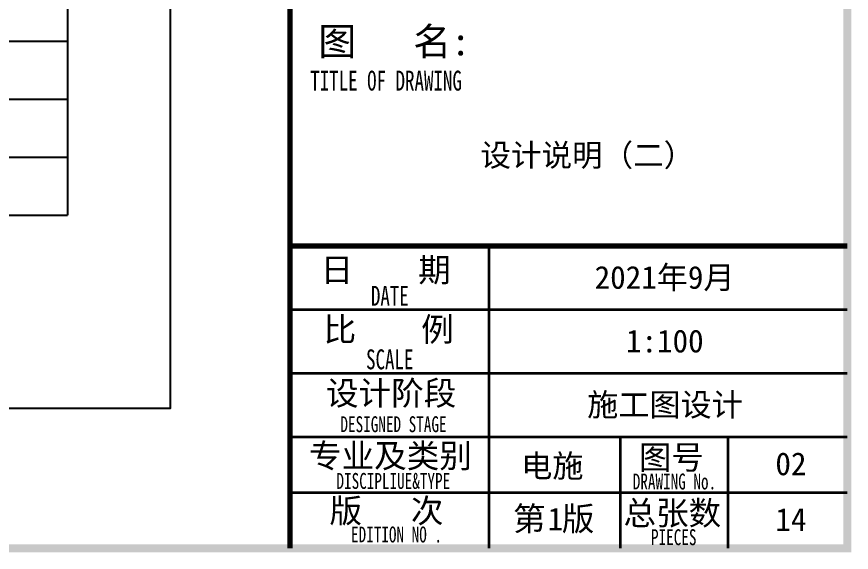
# Model space of a CAD drawing. Extents: x 3774419 to 4775970, y -926964 to 2266.
# Drawn here: x 4546936 to 4557419, y -628904 to -622172 of the extents above; entities that cross this region are included whole.
import ezdxf

# ---------------------------------------------------------------- set-up
doc = ezdxf.new("R2010")
doc.units = 0
doc.header["$LTSCALE"] = 1000
doc.header["$MEASUREMENT"] = 0
for name, color, linetype in [('!!电气', 1, 'CONTINUOUS'), ('TEL_TEXT', 7, 'CONTINUOUS'), ('图签文字', 4, 'CONTINUOUS')]:
    doc.layers.add(name, color=color, linetype=linetype)
for name, color, linetype, lineweight in [('可改文字', 6, 'CONTINUOUS', 18), ('图框', 147, 'CONTINUOUS', 20), ('图签', 147, 'CONTINUOUS', 18)]:
    doc.layers.add(name, color=color, linetype=linetype, lineweight=lineweight)
doc.styles.add('宋体', font='', dxfattribs={"height": 4})
doc.styles.add('建筑图签-1', font='simhei.ttf', dxfattribs={"width": 0.7})
doc.styles.get('宋体').set_extended_font_data('SimSun')

# ---------------------------------------------------------------- blocks, each defined once
blk = doc.blocks.new('A$C4EE2349B')
at = {"layer": '图框'}
for points, const_width in [([(-7000, -40000), (-7000, 0)], 70), ([(-7000, -36200), (0, -36200)], 70), ([(-4500, -38600), (-4500, -36200)], 35), ([(-7000, -37000), (0, -37000)], 35), ([(-7000, -37800), (0, -37800)], 35), ([(-7000, -38600), (0, -38600)], 35), ([(-7000, -38600), (-500, -38600)], 35), ([(-4500, -40000), (-4500, -38600)], 35), ([(-2850, -40000), (-2850, -38600)], 35), ([(-2850, -40000), (-2850, -38600)], 35), ([(-2850, -40000), (-2850, -38600)], 35), ([(-1500, -40000), (-1500, -38600)], 35), ([(-7000, -39300), (-2850, -39300)], 35), ([(-2850, -39300), (0, -39300)], 35)]:
    blk.add_lwpolyline(points, dxfattribs=dict(at, const_width=const_width))
at = {"layer": '图签', "color": 154, "style": '宋体'}
for s, p in [('2021年9月', (-3174, -36738)), ('1:100', (-2780, -37538)), ('施工图设计', (-3268, -38338)), ('电施', (-4096, -39107)), ('14', (-903, -39781))]:
    blk.add_text(s, height=286.7, dxfattribs=at).set_placement(p)
at = {"layer": '图签文字', "color": 7, "style": '建筑图签-1'}
for s, height, p in [('图   名:', 350, (-6645, -33805)), ('日    期', 300, (-6616, -36651)), ('比    例', 300, (-6578, -37398)), ('设计阶段', 300, (-6548, -38200)), ('专业及类别', 300, (-6762, -38987)), ('图号', 300, (-2619, -39006)), ('版   次 ', 300, (-6504, -39677)), ('总张数', 300, (-2812, -39706)), ('第 版', 300, (-4199, -39777))]:
    blk.add_text(s, height=height, dxfattribs=at).set_placement(p)
at = {"layer": '图签文字', "style": '建筑图签-1', "width": 0.7}
for s, height, p in [('TITLE OF DRAWING', 250, (-6746, -34247)), ('DATE', 250, (-5984, -36951)), ('SCALE', 250, (-6045, -37750)), ('DESIGNED STAGE', 200, (-6367, -38540)), ('DISCIPLIUE&TYPE', 200, (-6417, -39253)), ('DRAWING No.', 200, (-2695, -39260)), ('EDITION NO .', 200, (-6234, -39926)), ('PIECES', 200, (-2466, -39960))]:
    blk.add_text(s, height=height, dxfattribs=at).set_placement(p)

msp = doc.modelspace()

# ---------------------------------------------------------------- linework, layer by layer
at = {"layer": 'TEL_TEXT'}
for p, q in [((4547573.8, -621749.9), (4547573.8, -624665.9)), ((4542569, -622478.9), (4547573.8, -622478.9)), ((4527926.3, -623207.9), (4547573.8, -623207.9)), ((4527926.3, -623207.9), (4547573.8, -623207.9)), ((4527926.3, -623936.9), (4547573.8, -623936.9)), ((4527926.3, -624665.9), (4547573.8, -624665.9))]:
    msp.add_line(p, q, dxfattribs=at)
msp.add_lwpolyline([(4526882.3, -591833), (4526882.3, -627093.4), (4548866.7, -627093.4), (4548866.7, -591833)], dxfattribs=at)
at = {"layer": '图框', "const_width": 100}
msp.add_lwpolyline([(4501469.4, -628853.6), (4557369.4, -628853.6), (4557369.4, -588853.6), (4501469.4, -588853.6)], close=True, dxfattribs=at)

# ---------------------------------------------------------------- block references
at = {"layer": '!!电气', "color": 2}
msp.add_blockref('A$C4EE2349B', (4557369.4, -588853.6), dxfattribs=at)

# ---------------------------------------------------------------- texts
at = {"layer": '可改文字', "color": 1, "style": '宋体'}
msp.add_text('设计说明（二）', height=281.28, dxfattribs=at).set_placement((4552761.1, -624053))
at = {"layer": '图签', "color": 1, "style": '宋体'}
for s, height, p in [('02', 286.68, (4556466, -627934.5)), ('1', 286.7, (4553605.3, -628628.5))]:
    msp.add_text(s, height=height, dxfattribs=at).set_placement(p)

doc.saveas('drawing.dxf')
